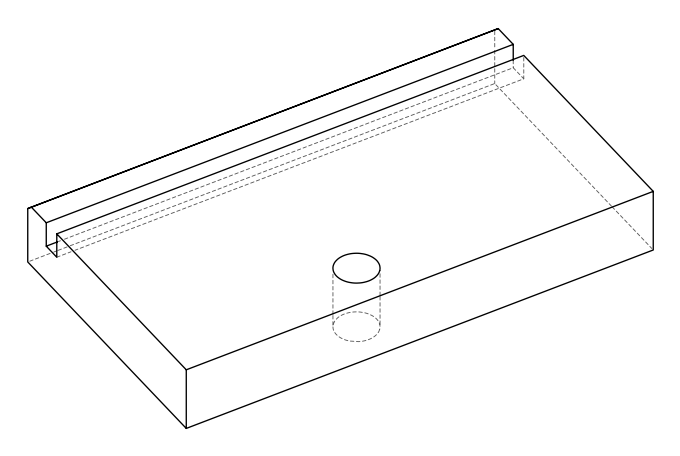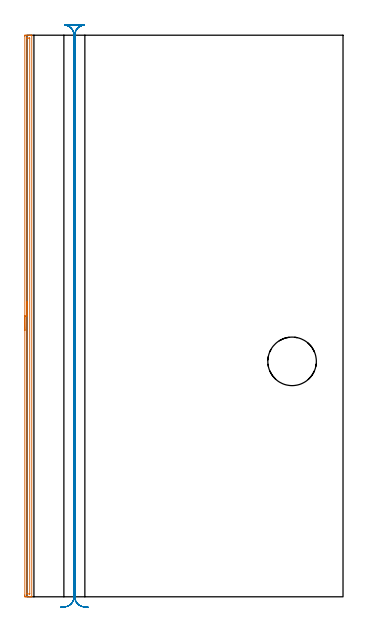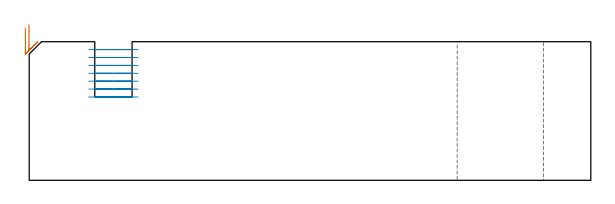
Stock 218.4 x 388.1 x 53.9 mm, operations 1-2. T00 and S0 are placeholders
(PLAN: 3 operations, 2 tool changes, 19.7 min)
(1 AREA_MILL | FG_CHAMFER_SURFACE | UGT0205_001 | 6.39 min | 4471 mm3)
(2 MILL_RECTANGULAR_SLOT | SLOT_RECTANGULAR | UGT0201_132 | Follow Part, ap 3.5, ae 75% | 11.83 min | 120990 mm3)
(3 MILL_THROUGH_HOLE_FROM_SOLID_MATERIAL | STEP1HOLE | UGT0201_018 | Circular | 1.5 min | 47530 mm3)
(TOOL UGT0205_001 | Chamfer Mill 20 x 3 x 45 deg. | D20 FL50 Z2)
(TOOL UGT0201_132 | Carbide End Mill 14.0 | D14 FL30 Z4)
(TOOL UGT0201_018 | End mill 30 mm | D30 FL50 Z4)
(OP 1 AREA_MILL)
G17 G21 G94 G90
T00 M6
G54
G17 G0 G90 X-1.5 Y184.05 S1061 M3
G43 Z63.9 H0
Z59.1
G94 G1 Y184.088 Z58.228 F250.
Y184.202 Z57.364
Y184.391 Z56.512
Y184.653 Z55.68
Y184.987 Z54.874
Y185.39 Z54.1
Y185.859 Z53.364
Y186.39 Z52.672
Y186.979 Z52.029
Y187.622 Z51.44
Y188.314 Z50.908
Y189.05 Z50.44
Y189.824 Z50.037
Y190.63 Z49.703
Y191.462 Z49.441
Y192.314 Z49.252
Y193.178 Z49.138
Y194.05 Z49.1
X-1.499 Y387.481 Z49.101
X-1.494 Y388.088 Z49.102
X-1.491 Y388.093 Z49.105
X-0.886 Y388.1 Z49.709
X-0.612 Z49.983
X0.007 Z50.601
X1.448 Z52.044
X1.793 Z52.388
X2.483 Z53.083
X2.826 Z53.425
X3.237 Y388.096 Z53.828
X3.292 Y388.093 Z53.883
X3.297 Y388.092 Z53.888
X3.3 Y387.927 Z53.9
Y0.173
X3.297 Y0.01 Z53.888
X3.238 Y0.007 Z53.83
X2.825 Y0. Z53.425
X2.483 Z53.083
X1.793 Z52.388
X0.555 Z51.152
X0.007 Z50.601
X-0.612 Z49.983
X-0.886 Y0.001 Z49.709
X-1.144 Y0.002 Z49.451
X-1.491 Y0.007 Z49.105
X-1.494 Y0.011 Z49.102
X-1.499 Y0.619 Z49.101
X-1.5 Y1.234 Z49.1
Y194.05
X-0.086 Z50.514
X-0.085 Y385.786 Z50.515
X-0.084 Y385.879 Z50.516
X-0.079 Y386.063 Z50.521
X-0.076 Y386.092 Z50.524
X-0.068 Y386.094 Z50.532
X-0.044 Y386.097 Z50.556
X0.007 Y386.099 Z50.607
X1.388 Z51.988
X1.793 Y386.094 Z52.393
X1.85 Y386.091 Z52.45
X1.879 Y386.086 Z52.479
X1.885 Y385.694 Z52.485
Y2.314
X1.884 Y2.221 Z52.484
X1.879 Y2.037 Z52.479
X1.876 Y2.008 Z52.476
X1.868 Y2.006 Z52.468
X1.844 Y2.003 Z52.444
X1.793 Y2.001 Z52.393
X0.412 Z51.012
X0.007 Y2.006 Z50.607
X-0.05 Y2.009 Z50.55
X-0.079 Y2.013 Z50.521
X-0.086 Y2.406 Z50.514
Y194.05
Y194.922 Z50.552
Y195.787 Z50.666
Y196.638 Z50.855
Y197.47 Z51.117
Y198.276 Z51.451
Y199.05 Z51.854
Y199.786 Z52.323
Y200.478 Z52.854
Y201.121 Z53.443
Y201.71 Z54.086
Y202.242 Z54.778
Y202.71 Z55.514
Y203.113 Z56.288
Y203.447 Z57.094
Y203.709 Z57.926
Y203.898 Z58.778
Y204.012 Z59.643
Y204.05 Z60.514
G0 Z63.9
M5
M2
(OP 2 MILL_RECTANGULAR_SLOT)
G17 G21 G94 G90
T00 M6
G54
G17 G0 G90 X42.34 Y-7.247 S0 M3
G43 Z63.9 H0
Z50.828
G94 G1 X39.353 Y-6.97 F250.
G2 X33. Y0. R7. F500.
G1 Y388.1
G2 X39.626 Y395.09 R7.
G1 Y395.1
X25.874
Y395.09
G2 X32.5 Y388.1 R7.
G1 Y0.
G2 X26.147 Y-6.97 R7.
G1 X23.16 Y-7.247 F250.
G0 X42.34 Z47.757
G1 X39.353 Y-6.97
G2 X33. Y0. R7. F500.
G1 Y388.1
G2 X39.626 Y395.09 R7.
G1 X25.874
G2 X32.5 Y388.1 R7.
G1 Y0.
G2 X26.147 Y-6.97 R7.
G1 X23.16 Y-7.247 F250.
G0 X42.34 Z44.686
G1 X39.353 Y-6.97
G2 X33. Y0. R7. F500.
G1 Y388.1
G2 X39.626 Y395.09 R7.
G1 X25.874
G2 X32.5 Y388.1 R7.
G1 Y0.
G2 X26.147 Y-6.97 R7.
G1 X23.16 Y-7.247 F250.
G0 X42.34 Z41.614
G1 X39.353 Y-6.97
G2 X33. Y0. R7. F500.
G1 Y388.1
G2 X39.626 Y395.09 R7.
G1 X25.874
G2 X32.5 Y388.1 R7.
G1 Y0.
G2 X26.147 Y-6.97 R7.
G1 X23.16 Y-7.247 F250.
G0 X42.34 Z38.543
G1 X39.353 Y-6.97
G2 X33. Y0. R7. F500.
G1 Y388.1
G2 X39.626 Y395.09 R7.
G1 X25.874
G2 X32.5 Y388.1 R7.
G1 Y0.
G2 X26.147 Y-6.97 R7.
G1 X23.16 Y-7.247 F250.
G0 X42.34 Z35.471
G1 X39.353 Y-6.97
G2 X33. Y0. R7. F500.
G1 Y388.1
G2 X39.626 Y395.09 R7.
G1 X25.874
G2 X32.5 Y388.1 R7.
G1 Y0.
G2 X26.147 Y-6.97 R7.
G1 X23.16 Y-7.247 F250.
G0 X42.34 Z32.4
G1 X39.353 Y-6.97
G2 X33. Y0. R7. F500.
G1 Y388.1
G2 X39.626 Y395.09 R7.
G1 X25.874
G2 X32.5 Y388.1 R7.
G1 Y0.
G2 X26.147 Y-6.97 R7.
G1 X23.16 Y-7.247 F250.
G0 Z63.9
M5
M2
